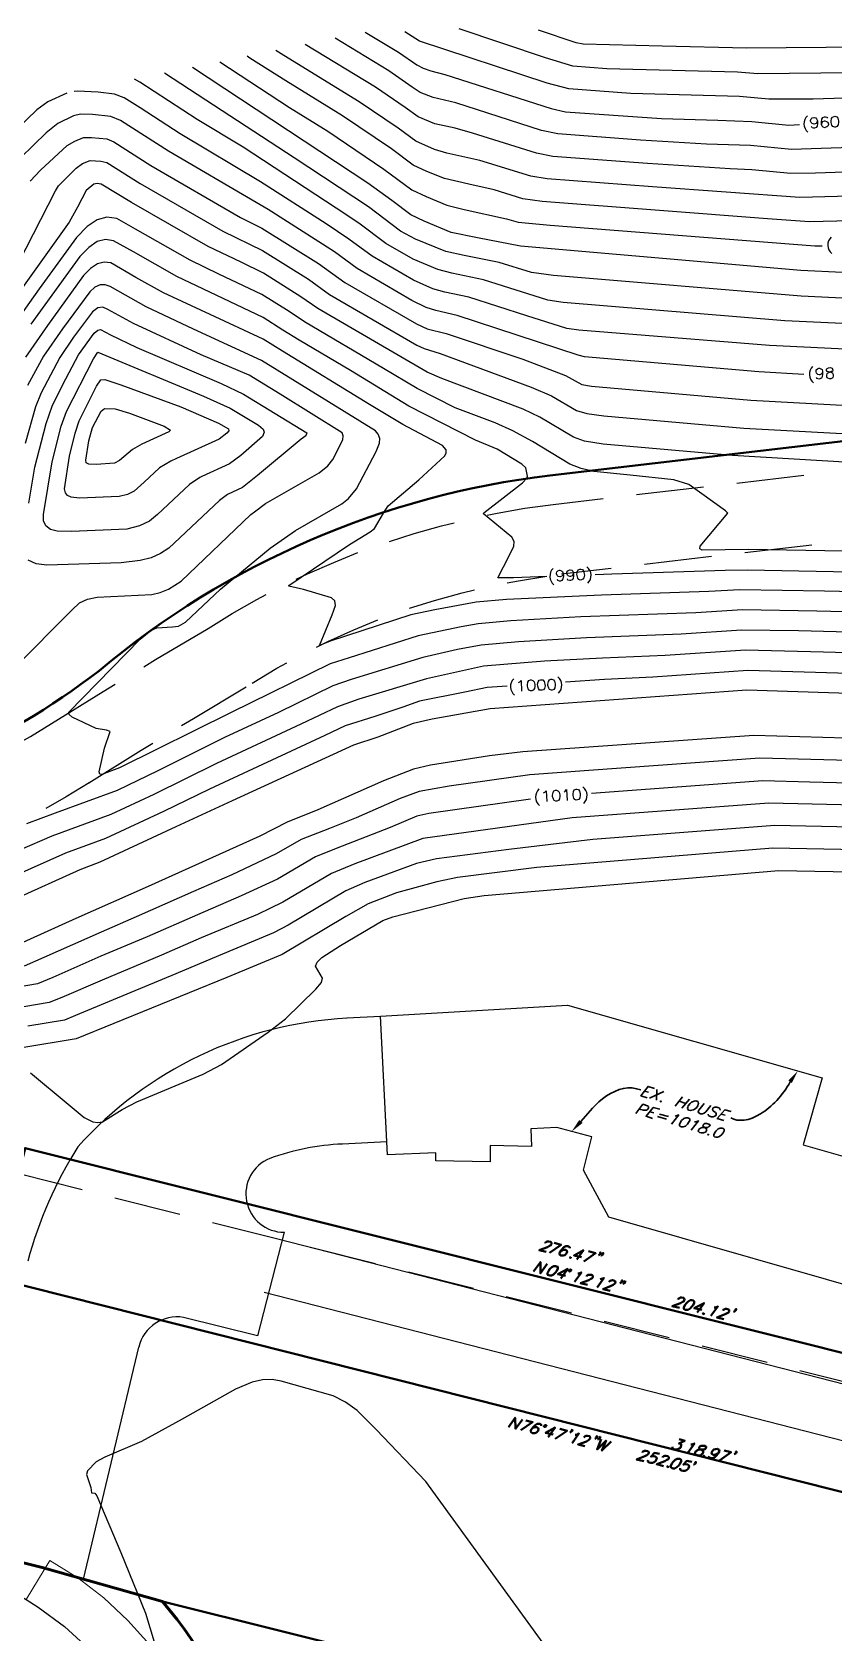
# Model space of a CAD drawing. Header units: feet. Extents: x 7 to 2308, y -319 to 1396.
# Drawn here: x 793.8 to 942.7, y -49.4 to 248.1 of the extents above; entities that cross this region are included whole.
import ezdxf

# ---------------------------------------------------------------- set-up
doc = ezdxf.new("R2010")
doc.units = ezdxf.units.FT
doc.header["$MEASUREMENT"] = 0
for name, color, linetype in [('PDF_ANNOT-BNDRY-T20', 7, 'Continuous'), ('PDF_ANNOT-CONST LDR', 7, 'Continuous'), ('PDF_ANNOT-DL-T20', 7, 'Continuous'), ('PDF_X1003BASE$1ELEV_ANNO_COV', 7, 'Continuous'), ('PDF_X1003BASE$ANNOT-BNDRY-T20', 7, 'Continuous'), ('PDF_X1003BASE$PA_PARCEL', 7, 'Continuous'), ('PDF_X1003BASE$PA_ROW', 7, 'Continuous'), ('PDF_X1003BASE$PR-SLOPE', 7, 'Continuous'), ('PDF_X1003BASE$TR_CURB', 7, 'Continuous'), ('PDF_X1003BASE$TR_SIDEWALK', 7, 'Continuous')]:
    doc.layers.add(name, color=color, linetype=linetype)
for name, color, linetype, true_color in [('PDF_X1003BASE$BL_BUILDING', 7, 'Continuous', 0x979797), ('PDF_X1003BASE$CR_CONT_DEF', 7, 'Continuous', 0x979797), ('PDF_X1003BASE$CR_NDX_DEF', 7, 'Continuous', 0x767676), ('PDF_X1003BASE$PR_BLDG_SETBACK', 7, 'Continuous', 0x767676)]:
    doc.layers.add(name, color=color, linetype=linetype, true_color=true_color)

msp = doc.modelspace()

# ---------------------------------------------------------------- hatches: boundary and pattern name
at = {"layer": 'PDF_ANNOT-CONST LDR', "transparency": 33554559}
for points in [[(935.99, 55.04), (934.23, 53.28), (934.87, 52.8)], [(893.98, 43.79), (896.01, 45.39), (895.37, 45.92)]]:
    msp.add_hatch(color=256, dxfattribs=at).paths.add_polyline_path(points)

# ---------------------------------------------------------------- linework, layer by layer
for points in [[(839.39, 23.85), (997.5, -16.75)], [(836.86, 13.96), (994.96, -26.64)]]:
    msp.add_lwpolyline(points)
at = {"layer": 'PDF_ANNOT-BNDRY-T20', "lineweight": 40}
for points in [[(889.03, 23.02), (889.08, 23.13), (889.29, 23.29), (889.45, 23.34), (889.72, 23.34), (890.09, 23.29), (890.2, 23.13), (890.2, 22.86), (890.09, 22.7), (889.88, 22.54), (889.51, 22.33), (887.96, 21.74), (889.24, 21.42)], [(899.85, 21.1), (899.74, 20.94), (899.53, 20.78), (899.37, 20.73)], [(892.81, 16.97), (891.43, 17.29), (893.24, 18.25), (891.96, 16.5)], [(895.1, 17.4), (895.32, 17.4), (895.8, 17.61), (894.52, 15.86)], [(896.7, 16.87), (896.76, 16.97), (896.97, 17.13), (897.13, 17.19), (897.4, 17.19), (897.72, 17.13), (897.88, 16.97), (897.88, 16.71), (897.77, 16.55), (897.56, 16.39), (897.18, 16.18), (895.64, 15.59), (896.92, 15.27)], [(916.08, -14.37), (916.35, -14.37), (916.77, -14.16), (915.55, -15.92)], [(907.1, -15.86), (907.15, -15.76), (907.37, -15.6), (907.53, -15.54), (907.79, -15.54), (908.17, -15.6), (908.27, -15.76), (908.33, -15.86), (908.27, -16.02), (908.17, -16.18), (907.95, -16.34), (907.58, -16.56), (906.03, -17.14), (907.37, -17.46)], [(908.17, -17.3), (908.11, -17.46), (908.17, -17.57), (908.38, -17.73), (908.65, -17.78), (908.97, -17.78), (909.29, -17.68), (909.55, -17.46), (909.66, -17.25), (909.76, -16.98), (909.71, -16.77), (909.5, -16.61), (909.23, -16.56), (908.86, -16.56), (908.7, -16.66), (909.34, -15.92), (910.3, -16.13)], [(910.83, -16.77), (910.88, -16.66), (911.1, -16.56), (911.26, -16.5), (911.47, -16.45), (911.84, -16.56), (911.95, -16.66), (912, -16.77), (912, -16.98), (911.84, -17.14), (911.63, -17.25), (911.26, -17.46), (909.76, -18.05), (911.04, -18.42)], [(917.06, -17.74), (916.95, -17.9), (916.74, -18.06), (916.58, -18.11)]]:
    msp.add_lwpolyline(points, dxfattribs=at)
for points in [[(899.69, 21.05), (899.69, 21.16), (899.85, 21.21), (899.85, 21.1)], [(891, 18.79), (891.16, 18.73), (891.43, 18.63), (891.43, 18.31), (891.21, 17.88), (891, 17.61), (890.63, 17.24), (890.25, 17.03), (889.93, 17.03), (889.72, 17.08), (889.51, 17.19), (889.51, 17.51), (889.72, 17.93), (889.88, 18.2), (890.31, 18.57), (890.68, 18.79)], [(893.82, 20.46), (893.82, 20.36), (893.72, 20.3), (893.66, 20.41)], [(918.37, -14.59), (918.74, -14.64), (918.96, -14.8), (918.9, -15.01), (918.8, -15.17), (918.58, -15.33), (917.57, -15.33), (917.04, -15.6), (916.88, -15.86), (916.83, -16.08), (916.88, -16.18), (917.09, -16.29), (917.47, -16.4), (917.79, -16.4), (917.95, -16.34), (918.16, -16.18), (918.37, -15.92), (918.37, -15.76), (918.32, -15.54), (918.11, -15.38), (917.79, -15.23), (917.68, -15.07), (917.68, -14.91), (917.79, -14.75), (918, -14.59)], [(916.95, -17.79), (916.9, -17.68), (917.06, -17.63), (917.06, -17.74)], [(911.9, -18.42), (911.95, -18.53), (911.79, -18.58), (911.74, -18.48)]]:
    msp.add_lwpolyline(points, close=True, dxfattribs=at)
at = {"layer": 'PDF_ANNOT-CONST LDR', "lineweight": 30}
msp.add_lwpolyline([(895.69, 45.66), (897.82, 48.11), (899.05, 49.33), (899.69, 49.87), (900.44, 50.4), (901.18, 50.88), (901.98, 51.25), (902.78, 51.57), (903.58, 51.79), (904.43, 51.89), (905.23, 51.89), (906.03, 51.73), (906.83, 51.52)], dxfattribs=at)
at = {"layer": 'PDF_ANNOT-CONST LDR', "lineweight": 30, "extrusion": (0, 0, -1)}
msp.add_ellipse((929.02, 54.47), major_axis=(5.7, 7.99), ratio=0.557135, start_param=1.362802, end_param=3.098364, dxfattribs=at)
at = {"layer": 'PDF_ANNOT-DL-T20', "lineweight": 30}
for points in [[(908.01, 50.08), (906.83, 50.45), (908.17, 52.16), (909.34, 51.79)], [(908.27, 51.09), (907.53, 51.31)], [(908.43, 49.97), (911.1, 51.25)], [(909.71, 49.6), (909.82, 51.63)], [(905.87, 47.15), (907.21, 48.85), (908.06, 48.59), (908.27, 48.43), (908.27, 48.32), (908.22, 48.16), (908.06, 47.89), (907.85, 47.79), (907.69, 47.73), (907.31, 47.73), (906.51, 47.95)], [(908.97, 46.24), (907.79, 46.62), (909.13, 48.27), (910.35, 47.95)], [(913.18, 48.53), (914.56, 50.24)], [(915.2, 49.01), (913.92, 49.44)], [(914.46, 48.16), (915.84, 49.81)], [(919.84, 48.64), (918.88, 47.42), (918.61, 47.2), (918.29, 47.1), (917.92, 47.1), (917.76, 47.15), (917.55, 47.31), (917.49, 47.52), (917.6, 47.79), (918.56, 49.01)], [(919.31, 46.99), (919.36, 46.78), (919.57, 46.62), (919.95, 46.51), (920.27, 46.51), (920.59, 46.62), (920.8, 46.83), (920.8, 47.15), (920.69, 47.31), (920.27, 47.63), (920.16, 47.73), (920.11, 47.84), (920.16, 48.05), (920.27, 48.21), (920.59, 48.32), (920.91, 48.32), (921.28, 48.21), (921.49, 48.05), (921.55, 47.79)], [(922.24, 45.82), (921.01, 46.19), (922.4, 47.84), (923.57, 47.52)], [(909.23, 47.26), (908.49, 47.47)], [(911.58, 46.08), (909.92, 46.56)], [(911.95, 46.56), (910.3, 47.04)], [(913.18, 46.67), (913.39, 46.72), (913.87, 46.88), (912.54, 45.18)], [(916.8, 45.6), (917.07, 45.6), (917.55, 45.76), (916.16, 44.06)], [(922.45, 46.83), (921.76, 47.04)]]:
    msp.add_lwpolyline(points, dxfattribs=at)
for points in [[(910.56, 49.49), (910.62, 49.39), (910.46, 49.33), (910.46, 49.44)], [(917.02, 49.49), (917.39, 49.39), (917.49, 49.23), (917.55, 49.01), (917.49, 48.85), (917.39, 48.59), (917.07, 48.16), (916.8, 47.95), (916.59, 47.84), (916.27, 47.73), (916, 47.68), (915.68, 47.79), (915.52, 47.95), (915.47, 48.16), (915.52, 48.32), (915.63, 48.59), (915.95, 49.01), (916.22, 49.23), (916.43, 49.33), (916.75, 49.44)], [(915.52, 46.35), (915.68, 46.3), (915.9, 46.14), (915.9, 45.87), (915.68, 45.44), (915.47, 45.18), (915.1, 44.8), (914.67, 44.64), (914.35, 44.64), (914.19, 44.7), (913.98, 44.86), (913.98, 45.12), (914.19, 45.55), (914.4, 45.82), (914.83, 46.19), (915.2, 46.35)], [(919.09, 45.28), (919.47, 45.18), (919.68, 45.02), (919.63, 44.86), (919.47, 44.7), (919.25, 44.54), (918.24, 44.54), (917.92, 44.43), (917.71, 44.32), (917.55, 44.06), (917.49, 43.9), (917.55, 43.79), (917.71, 43.63), (918.08, 43.52), (918.45, 43.52), (918.61, 43.58), (918.83, 43.68), (918.99, 43.95), (919.04, 44.11), (918.99, 44.32), (918.77, 44.48), (918.45, 44.7), (918.35, 44.8), (918.4, 45.02), (918.51, 45.18), (918.72, 45.28)], [(919.41, 43.31), (919.41, 43.2), (919.31, 43.15), (919.25, 43.26)], [(921.92, 44.43), (922.08, 44.38), (922.29, 44.22), (922.29, 43.95), (922.08, 43.52), (921.87, 43.26), (921.44, 42.88), (921.07, 42.72), (920.75, 42.72), (920.53, 42.78), (920.37, 42.94), (920.37, 43.2), (920.59, 43.63), (920.8, 43.9), (921.17, 44.27), (921.55, 44.43)]]:
    msp.add_lwpolyline(points, close=True, dxfattribs=at)
at = {"layer": 'PDF_X1003BASE$1ELEV_ANNO_COV', "lineweight": 25}
for points in [[(939.51, 231.34), (939.35, 231.12), (939.03, 231.02), (938.98, 231.02), (938.66, 231.12), (938.45, 231.28), (938.34, 231.55), (938.34, 231.66), (938.45, 231.98), (938.61, 232.14), (938.93, 232.24), (938.98, 232.24), (939.3, 232.19), (939.46, 231.98), (939.62, 231.6)], [(942.71, 232.4), (942.87, 232.46), (943.19, 232.35), (943.4, 232.08), (943.51, 231.6), (943.51, 231.34), (943.46, 230.86), (943.24, 230.54), (942.98, 230.43), (942.82, 230.43), (942.5, 230.54), (942.28, 230.8), (942.18, 231.28), (942.18, 231.55), (942.23, 232.03), (942.44, 232.3)], [(940.47, 231.28), (940.63, 231.5), (940.95, 231.6), (941, 231.6), (941.32, 231.5), (941.54, 231.34), (941.64, 231.02), (941.64, 230.96), (941.54, 230.64), (941.38, 230.48), (941.06, 230.38), (941, 230.32), (940.68, 230.43), (940.47, 230.59), (940.37, 230.96)], [(940.47, 184.74), (940.31, 184.53), (940.05, 184.42), (939.94, 184.42), (939.67, 184.48), (939.46, 184.69), (939.35, 184.96), (939.35, 185.06), (939.41, 185.33), (939.62, 185.54), (939.89, 185.65), (939.99, 185.65), (940.26, 185.54), (940.47, 185.38), (940.58, 185.01)], [(941.7, 185.7), (942.07, 185.76), (942.34, 185.65), (942.44, 185.49), (942.5, 185.28), (942.39, 185.06), (942.18, 185.01), (941.8, 184.85), (941.54, 184.74), (941.38, 184.58), (941.27, 184.37), (941.27, 184.1), (941.38, 183.89), (941.48, 183.84), (941.8, 183.73), (942.18, 183.73), (942.44, 183.84), (942.55, 183.94), (942.6, 184.16), (942.6, 184.42), (942.5, 184.64), (942.28, 184.8), (942.02, 184.9), (941.64, 184.96), (941.43, 185.06), (941.32, 185.22), (941.32, 185.44), (941.43, 185.6)], [(892.33, 147.16), (892.12, 147), (891.85, 146.89), (891.75, 146.89), (891.48, 146.95), (891.27, 147.11), (891.16, 147.43), (891.16, 147.53), (891.21, 147.8), (891.43, 148.01), (891.69, 148.12), (891.8, 148.12), (892.07, 148.01), (892.28, 147.85), (892.39, 147.48)], [(894.2, 147.27), (894.04, 147.05), (893.77, 146.95), (893.66, 146.95), (893.35, 147.05), (893.19, 147.21), (893.08, 147.48), (893.08, 147.59), (893.13, 147.91), (893.35, 148.07), (893.61, 148.17), (893.72, 148.17), (893.98, 148.12), (894.2, 147.91), (894.3, 147.53)], [(895.48, 148.28), (895.69, 148.28), (895.96, 148.23), (896.17, 147.91), (896.28, 147.43), (896.33, 147.16), (896.22, 146.68), (896.06, 146.41), (895.8, 146.31), (895.58, 146.25), (895.32, 146.36), (895.1, 146.63), (895, 147.11), (894.94, 147.37), (895.05, 147.85), (895.21, 148.17)], [(886.31, 127.7), (886.47, 127.7), (886.79, 127.59), (887, 127.33), (887.11, 126.85), (887.11, 126.58), (887.05, 126.1), (886.84, 125.78), (886.57, 125.67), (886.36, 125.67), (886.09, 125.78), (885.88, 126.05), (885.78, 126.53), (885.78, 126.79), (885.83, 127.27), (885.99, 127.59)], [(888.17, 127.75), (888.39, 127.75), (888.65, 127.7), (888.87, 127.43), (888.97, 126.95), (889.03, 126.63), (888.92, 126.15), (888.76, 125.89), (888.49, 125.78), (888.28, 125.78), (888.01, 125.83), (887.8, 126.1), (887.69, 126.58), (887.64, 126.9), (887.75, 127.38), (887.91, 127.65)], [(890.09, 127.86), (890.31, 127.86), (890.57, 127.75), (890.79, 127.49), (890.89, 127.01), (890.89, 126.74), (890.84, 126.26), (890.68, 125.94), (890.36, 125.83), (890.2, 125.83), (889.88, 125.94), (889.72, 126.21), (889.56, 126.69), (889.56, 126.95), (889.67, 127.43), (889.83, 127.75)], [(890.95, 107.23), (891.16, 107.23), (891.43, 107.12), (891.64, 106.86), (891.75, 106.38), (891.75, 106.11), (891.69, 105.63), (891.53, 105.31), (891.21, 105.2), (891.05, 105.2), (890.73, 105.31), (890.57, 105.58), (890.41, 106.06), (890.41, 106.32), (890.52, 106.8), (890.68, 107.12)], [(894.78, 107.39), (894.94, 107.39), (895.26, 107.34), (895.42, 107.02), (895.58, 106.59), (895.58, 106.27), (895.48, 105.79), (895.32, 105.52), (895.05, 105.42), (894.84, 105.36), (894.57, 105.47), (894.36, 105.74), (894.25, 106.22), (894.25, 106.48), (894.3, 106.96), (894.46, 107.28)]]:
    msp.add_lwpolyline(points, close=True, dxfattribs=at)
for points in [[(940.37, 230.96), (940.37, 231.44), (940.42, 231.92), (940.63, 232.24), (940.9, 232.35), (941.11, 232.35), (941.38, 232.3), (941.48, 232.08)], [(939.62, 231.6), (939.62, 231.12), (939.57, 230.64), (939.35, 230.38), (939.09, 230.27), (938.87, 230.27), (938.61, 230.32), (938.5, 230.54)], [(940.58, 185.01), (940.58, 184.53), (940.52, 184.05), (940.37, 183.78), (939.89, 183.62), (939.57, 183.73), (939.46, 183.89)], [(892.39, 147.48), (892.44, 147), (892.33, 146.52), (892.17, 146.2), (891.91, 146.09), (891.69, 146.09), (891.43, 146.2), (891.32, 146.36)], [(894.3, 147.53), (894.3, 147.05), (894.25, 146.57), (894.09, 146.31), (893.77, 146.2), (893.61, 146.2), (893.29, 146.25), (893.19, 146.47)], [(884.12, 127.22), (884.34, 127.33), (884.6, 127.59), (884.66, 125.62)], [(888.76, 106.75), (888.97, 106.86), (889.24, 107.12), (889.35, 105.15)], [(892.6, 106.91), (892.76, 107.02), (893.03, 107.34), (893.13, 105.31)]]:
    msp.add_lwpolyline(points, dxfattribs=at)
for centre, radius, start, end in [((939.11, 231.09), 2.01, 132.7392, 231.2799), ((943.54, 208.54), 2.01, 132.7392, 231.2799), ((940.19, 184.52), 2.07, 135.6339, 230.3917), ((892, 146.99), 2.07, 135.7761, 230.2494), ((895.56, 147.12), 2.03, 314.3214, 51.7042), ((890.06, 126.72), 2.08, 315.1317, 48.8874), ((884.69, 126.47), 2.07, 135.6339, 230.3917), ((889.27, 105.97), 2.01, 132.7392, 231.2799), ((894.81, 106.23), 2.03, 314.3214, 51.7042)]:
    msp.add_arc(centre, radius, start, end, dxfattribs=at)
at = {"layer": 'PDF_X1003BASE$ANNOT-BNDRY-T20', "lineweight": 40}
for points in [[(890.73, 23.13), (892.01, 22.76), (889.83, 21.26)], [(891.85, 21.48), (892.12, 21.85), (892.55, 22.28), (892.92, 22.49), (893.24, 22.49), (893.4, 22.44), (893.61, 22.28), (893.61, 22.12)], [(895.8, 20.46), (894.41, 20.78), (896.17, 21.74), (894.94, 19.98)], [(897.13, 21.53), (898.41, 21.16), (896.22, 19.66)], [(899.42, 21.21), (899.32, 21.05), (899.1, 20.89), (898.94, 20.84)], [(886.89, 17.77), (888.17, 19.53), (888.17, 17.45), (889.45, 19.21)], [(899.26, 16.34), (899.53, 16.39), (899.96, 16.55), (898.73, 14.79)], [(900.86, 15.86), (900.92, 15.91), (901.13, 16.07), (901.29, 16.12), (901.55, 16.18), (901.93, 16.07), (902.03, 15.96), (902.09, 15.86), (902.03, 15.64), (901.93, 15.48), (901.71, 15.32), (901.34, 15.11), (899.8, 14.52), (901.13, 14.2)], [(903.42, 16.02), (903.26, 15.8), (903.05, 15.7), (902.89, 15.64)], [(903.95, 15.86), (903.85, 15.7), (903.63, 15.54), (903.47, 15.48)], [(913.71, 12.6), (913.76, 12.71), (913.98, 12.82), (914.14, 12.92), (914.4, 12.92), (914.78, 12.87), (914.88, 12.71), (914.94, 12.6), (914.88, 12.44), (914.78, 12.23), (914.56, 12.12), (914.19, 11.91), (912.64, 11.32), (913.98, 11)], [(918.13, 10.63), (916.75, 10.95), (918.56, 11.91), (917.28, 10.15)], [(920.43, 11.06), (920.69, 11.06), (921.12, 11.27), (919.84, 9.51)], [(922.03, 10.52), (922.08, 10.63), (922.29, 10.74), (922.45, 10.84), (922.72, 10.84), (923.09, 10.74), (923.2, 10.63), (923.25, 10.52), (923.2, 10.36), (923.09, 10.15), (922.88, 10.04), (922.51, 9.83), (920.96, 9.24), (922.24, 8.92)], [(924.53, 10.68), (924.43, 10.52), (924.21, 10.36), (924.05, 10.31)], [(882.26, -11.12), (883.48, -9.41), (883.54, -11.44), (884.82, -9.73)], [(885.46, -9.89), (886.73, -10.21), (884.55, -11.71)], [(886.52, -11.55), (886.84, -11.12), (887.21, -10.75), (887.59, -10.53), (888.12, -10.53), (888.33, -10.69), (888.33, -10.91)], [(890.52, -12.51), (889.13, -12.19), (890.89, -11.23), (889.61, -12.99)], [(891.8, -11.49), (893.13, -11.81), (890.89, -13.31)], [(894.14, -11.76), (893.98, -11.92), (893.77, -12.08), (893.61, -12.13)], [(894.62, -12.56), (894.89, -12.56), (895.32, -12.35), (894.04, -14.11)], [(896.22, -13.09), (896.28, -12.99), (896.49, -12.83), (896.65, -12.77), (896.92, -12.77), (897.29, -12.83), (897.4, -12.99), (897.4, -13.25), (897.29, -13.41), (897.08, -13.57), (896.7, -13.79), (895.16, -14.37), (896.44, -14.69)], [(898.73, -12.93), (898.62, -13.09), (898.41, -13.25), (898.25, -13.31)], [(901.34, -13.84), (899.58, -15.49), (900.38, -13.63), (898.68, -15.28), (899.48, -13.41)], [(899.32, -13.04), (899.16, -13.25), (898.94, -13.36), (898.78, -13.41)], [(913.95, -13.41), (914.96, -13.68), (913.89, -14.21), (914.21, -14.27), (914.32, -14.37), (914.32, -14.48), (914.27, -14.8), (914.16, -14.96), (913.84, -15.17), (913.57, -15.28), (913.2, -15.28), (912.93, -15.23), (912.72, -15.07), (912.67, -14.96), (912.72, -14.8)], [(914.14, -18.74), (914.14, -19.06), (914.35, -19.22), (914.67, -19.28), (914.99, -19.28), (915.31, -19.12), (915.58, -18.9), (915.68, -18.74), (915.79, -18.48), (915.74, -18.26), (915.52, -18.1), (915.2, -18.05), (914.88, -18.05), (914.72, -18.1), (915.36, -17.41), (916.27, -17.62)], [(921.25, -15.92), (920.93, -16.34), (920.55, -16.72), (920.18, -16.93), (919.65, -16.93), (919.43, -16.77), (919.49, -16.56)], [(922.31, -15.49), (923.59, -15.81), (921.41, -17.36)], [(924.61, -15.81), (924.5, -15.97), (924.29, -16.08), (924.13, -16.18)]]:
    msp.add_lwpolyline(points, dxfattribs=at)
for points in [[(892.12, 21.69), (892.39, 21.8), (892.87, 21.8), (893.08, 21.64), (893.13, 21.42), (893.03, 21.16), (892.97, 21.05), (892.71, 20.84), (892.39, 20.73), (891.96, 20.73), (891.75, 20.89), (891.69, 21.1), (891.85, 21.48)], [(899.26, 21.16), (899.21, 21.26), (899.37, 21.32), (899.42, 21.21)], [(903.26, 15.91), (903.21, 16.02), (903.37, 16.12), (903.42, 16.02)], [(903.79, 15.8), (903.74, 15.91), (903.9, 15.96), (903.95, 15.86)], [(916.32, 12.44), (916.54, 12.39), (916.75, 12.23), (916.75, 11.96), (916.54, 11.54), (916.32, 11.27), (915.95, 10.9), (915.58, 10.68), (915.04, 10.68), (914.83, 10.84), (914.83, 11.16), (915.04, 11.59), (915.26, 11.86), (915.63, 12.23), (916, 12.44)], [(918.51, 10.04), (918.56, 9.94), (918.4, 9.88), (918.35, 9.99)], [(924.37, 10.63), (924.37, 10.74), (924.53, 10.79), (924.53, 10.68)], [(886.79, -11.28), (887.11, -11.17), (887.53, -11.17), (887.75, -11.33), (887.8, -11.55), (887.75, -11.81), (887.69, -11.92), (887.43, -12.13), (887.11, -12.24), (886.73, -12.29), (886.68, -12.24), (886.47, -12.08), (886.36, -11.87), (886.52, -11.55)], [(893.98, -11.81), (893.93, -11.71), (894.09, -11.65), (894.14, -11.76)], [(898.57, -12.99), (898.57, -12.88), (898.73, -12.83), (898.73, -12.93)], [(899.16, -13.15), (899.1, -13.04), (899.26, -12.93), (899.32, -13.04)], [(913.55, -17.04), (914.08, -17.04), (914.3, -17.2), (914.3, -17.52), (914.08, -17.94), (913.92, -18.21), (913.5, -18.58), (913.12, -18.8), (912.8, -18.8), (912.64, -18.74), (912.38, -18.58), (912.38, -18.32), (912.59, -17.89), (912.8, -17.62), (913.18, -17.25)], [(918.58, -16.45), (918.64, -16.56), (918.48, -16.61), (918.42, -16.5)], [(920.98, -16.13), (920.66, -16.29), (920.23, -16.29), (920.02, -16.13), (919.97, -15.92), (920.07, -15.65), (920.13, -15.54), (920.39, -15.33), (920.71, -15.22), (921.03, -15.17), (921.14, -15.22), (921.35, -15.38), (921.41, -15.6), (921.25, -15.92)], [(924.5, -15.86), (924.45, -15.76), (924.61, -15.7), (924.61, -15.81)]]:
    msp.add_lwpolyline(points, close=True, dxfattribs=at)
for points, knots in [([(893.56, 17.81), (893.54, 17.81), (893.52, 17.81), (893.5, 17.83), (893.49, 17.84), (893.48, 17.85), (893.47, 17.86), (893.47, 17.88), (893.47, 17.89), (893.47, 17.92), (893.47, 17.93), (893.49, 17.96), (893.5, 17.98), (893.51, 17.99)], [0, 0, 0, 0, 0.001927064, 0.001927064, 0.0033382, 0.0033382, 0.00454993, 0.00454993, 0.00582351, 0.00582351, 0.007562513, 0.007562513, 0.009715713, 0.009715713, 0.009715713, 0.009715713]), ([(893.51, 17.99), (893.53, 18.02), (893.56, 18.04), (893.63, 18.08), (893.67, 18.1), (893.73, 18.11), (893.75, 18.12), (893.79, 18.12), (893.81, 18.12), (893.82, 18.12)], [0, 0, 0, 0, 0.00342883, 0.00342883, 0.00730024, 0.00730024, 0.00914534, 0.00914534, 0.01085068, 0.01085068, 0.01085068, 0.01085068]), ([(893.87, 17.93), (893.85, 17.9), (893.82, 17.88), (893.75, 17.84), (893.71, 17.82), (893.65, 17.81), (893.63, 17.81), (893.6, 17.8), (893.58, 17.8), (893.56, 17.81)], [0, 0, 0, 0, 0.00342883, 0.00342883, 0.00730024, 0.00730024, 0.00914534, 0.00914534, 0.01085068, 0.01085068, 0.01085068, 0.01085068]), ([(893.82, 18.12), (893.84, 18.11), (893.86, 18.11), (893.88, 18.09), (893.89, 18.09), (893.91, 18.07), (893.91, 18.06), (893.92, 18.04), (893.92, 18.03), (893.91, 18), (893.91, 17.99), (893.9, 17.96), (893.88, 17.95), (893.87, 17.93)], [0, 0, 0, 0, 0.001927458, 0.001927458, 0.003338474, 0.003338474, 0.004549934, 0.004549934, 0.005822868, 0.005822868, 0.007560808, 0.007560808, 0.009714621, 0.009714621, 0.009714621, 0.009714621]), ([(888.92, -11.09), (888.9, -11.09), (888.88, -11.08), (888.86, -11.07), (888.85, -11.06), (888.84, -11.04), (888.83, -11.03), (888.83, -11.01), (888.83, -11), (888.83, -10.98), (888.84, -10.96), (888.85, -10.93), (888.86, -10.92), (888.87, -10.9)], [0, 0, 0, 0, 0.001927064, 0.001927064, 0.0033382, 0.0033382, 0.00454993, 0.00454993, 0.00582351, 0.00582351, 0.007562513, 0.007562513, 0.009715713, 0.009715713, 0.009715713, 0.009715713]), ([(888.87, -10.9), (888.9, -10.88), (888.93, -10.85), (888.99, -10.81), (889.03, -10.8), (889.09, -10.78), (889.11, -10.78), (889.15, -10.77), (889.17, -10.77), (889.19, -10.78)], [0, 0, 0, 0, 0.00342883, 0.00342883, 0.00730024, 0.00730024, 0.00914534, 0.00914534, 0.01085068, 0.01085068, 0.01085068, 0.01085068]), ([(889.24, -10.96), (889.21, -10.99), (889.18, -11.01), (889.11, -11.05), (889.07, -11.07), (889.02, -11.09), (889, -11.09), (888.96, -11.09), (888.94, -11.09), (888.92, -11.09)], [0, 0, 0, 0, 0.00342883, 0.00342883, 0.00730024, 0.00730024, 0.00914534, 0.00914534, 0.01085068, 0.01085068, 0.01085068, 0.01085068]), ([(889.19, -10.78), (889.21, -10.78), (889.22, -10.79), (889.25, -10.8), (889.26, -10.81), (889.27, -10.83), (889.27, -10.83), (889.28, -10.85), (889.28, -10.87), (889.28, -10.89), (889.27, -10.9), (889.26, -10.93), (889.25, -10.95), (889.24, -10.96)], [0, 0, 0, 0, 0.001927458, 0.001927458, 0.003338474, 0.003338474, 0.004549934, 0.004549934, 0.005822868, 0.005822868, 0.007560808, 0.007560808, 0.009714621, 0.009714621, 0.009714621, 0.009714621])]:
    msp.add_open_spline(points, degree=3, knots=knots, dxfattribs=at)
at = {"layer": 'PDF_X1003BASE$BL_BUILDING', "lineweight": 25}
msp.add_lwpolyline([(940.52, 53.76), (936.95, 41.34), (961.26, 34.41), (954.92, 12.39), (900.86, 27.85), (896.17, 36.59), (897.72, 42.83), (891.21, 44.54), (886.41, 44.27), (886.52, 41.02), (878.84, 41.18), (878.84, 38.14), (868.72, 38.35), (868.77, 39.85), (859.76, 39.47), (858.48, 65.22), (893.19, 67.3)], close=True, dxfattribs=at)
for points in [[(858.48, 65.17), (852.24, 64.85)], [(859.65, 41.87), (851.44, 41.44)], [(840.57, 25.08), (835.66, 5.83), (821.86, 9.24)], [(813.54, 3.7), (803.25, -39.37)]]:
    msp.add_lwpolyline(points, dxfattribs=at)
for centre, radius, start, end in [((856.16, -7.57), 72.53, 93.0762, 138.0212), ((866.45, 0.26), 75.99, 147.6289, 165.1739), ((840.59, 32.19), 7.12, 111.7694, 270.2797), ((853.28, -3.52), 45.02, 92.3618, 109.9514), ((820.71, 2.02), 7.33, 80.7712, 166.5693)]:
    msp.add_arc(centre, radius, start, end, dxfattribs=at)
at = {"layer": 'PDF_X1003BASE$CR_CONT_DEF', "lineweight": 25}
for points in [[(976.83, 258.68), (972.08, 247.44), (971.13, 246.26), (970.01, 245.68), (968.67, 245.57), (959.77, 245.46), (948.63, 245.3), (926.45, 245.09), (910.78, 245.46), (896.12, 245.84), (894.78, 246.1), (887.8, 248.45)], [(986.75, 250.21), (985.15, 247.76), (980.99, 240.99), (977.84, 240.88), (959.08, 240.88), (946.07, 240.51), (928.53, 240.35), (924.75, 240.67), (900.49, 241.25), (894.2, 241.79), (889.13, 243.33), (873.09, 248.72)], [(960.57, 227.18), (934.82, 226.27), (927.2, 227.02), (918.99, 227.28), (906.78, 228.03), (891.43, 229.2), (888.39, 229.84), (872.45, 234.96), (868.24, 235.97), (865.84, 236.88), (864.34, 237.89), (860.03, 240.88), (850.04, 246.95)], [(960.14, 236.35), (938.82, 235.65), (930.56, 235.65), (925.17, 236.13), (904.97, 236.72), (893.45, 237.57), (889.45, 238.64), (865.73, 246.42), (863.01, 248.13)], [(1230.91, 230.38), (1203.19, 224.99), (1195.46, 223.55), (1166.93, 219.61), (1123.22, 219.77), (1046.45, 218.22), (1015.96, 216.25), (988.5, 217.42), (957.85, 217.96), (943.35, 217.53), (936.37, 217.37), (908.97, 219.34), (889.45, 220.83), (886.41, 221.31), (876.93, 224.25), (870.79, 225.63), (868.5, 226.27), (865.04, 227.82), (861.73, 230.27), (854.54, 235.17), (840.51, 243.76), (839.02, 244.7)], [(959.5, 222.59), (939.25, 221.9), (934.66, 221.85), (927.41, 222.49), (923.41, 222.7), (908.06, 223.66), (890.47, 224.99), (887.43, 225.58), (875.54, 229.31), (872.34, 230.22), (868.56, 231.07), (865.46, 232.35), (863.06, 234.11), (857.52, 237.89), (844.5, 245.81)], [(944.26, 203.4), (936.53, 203.77), (884.5, 208.31), (876.5, 209.85), (871.59, 210.87), (866.58, 212.94), (864.13, 214.12), (860.56, 216.78), (856.13, 220.03), (823.54, 241.54)], [(950.87, 213.16), (938.13, 212.84), (930.34, 213.37), (910.3, 214.97), (888.49, 216.62), (884.92, 217.1), (879.59, 218.76), (874.85, 219.87), (870.37, 220.89), (867.06, 222.17), (864.56, 223.39), (860.51, 226.43), (851.44, 232.56), (840.89, 239.07), (834.22, 243.28), (833.7, 243.61)], [(953.53, 193.49), (933.54, 194.45), (892.39, 197.86), (889.56, 198.28), (877.62, 202.07), (871.75, 203.3), (869.14, 203.99), (864.56, 205.91), (859.49, 208.84), (854.48, 212.62), (850.27, 215.4), (832.94, 226.7), (824.41, 231.87), (813.75, 238.8), (812.79, 239.34)], [(949.37, 198.44), (936.58, 199.03), (890.57, 202.87), (886.52, 203.4), (880.5, 205.27), (873.99, 206.6), (870.58, 207.35), (864.98, 209.64), (862.21, 211.13), (856.24, 215.61), (842.43, 224.73), (822.98, 237.41), (818.33, 240.48)], [(800.2, 236.77), (796.69, 235.12), (794.67, 233.63), (787.36, 226.65)], [(958.76, 188.47), (930.72, 189.86), (895.32, 192.69), (893.08, 193.01), (885.67, 195.35), (874.9, 198.82), (870.42, 199.78), (868.18, 200.42), (864.61, 202.02), (856.93, 206.44), (852.62, 209.64), (848.4, 212.46), (836.2, 220.25), (821.27, 229.2), (813.81, 234), (810.87, 235.87), (809.06, 236.56), (806.02, 236.93), (802.18, 237.15), (801.58, 237.06)], [(793.44, 220.41), (795.36, 222.43), (800.26, 227.02), (801.7, 227.82), (803.3, 228.51), (804.8, 228.51), (807.68, 228.24), (808.95, 227.71), (815.83, 223.34), (832.46, 213.64), (836.46, 211.66), (846.96, 205.11), (851.82, 201.59), (865.14, 193.91), (867.17, 192.95), (870.69, 192.1), (884.92, 187.3), (892.81, 184.26), (895.85, 182.61), (897.66, 182.29), (927.25, 179.73), (963.45, 177.71)], [(791.31, 205.27), (798.13, 218.6), (798.67, 219.55), (801.97, 222.81), (803.14, 223.71), (804.53, 224.25), (806.56, 224.14), (807.62, 223.87), (813.86, 219.98), (829.21, 211.08), (836.57, 207.51), (845.1, 202.18), (848.99, 199.35), (865.25, 189.91), (866.58, 189.33), (869.57, 188.37), (886.47, 182.13), (890.25, 180.53), (894.89, 177.76), (896.76, 177.23), (899.96, 176.8), (925.92, 174.51), (965.95, 172.32)], [(951.93, 167.74), (923.84, 169.39), (899.85, 171.52), (896.33, 172.11), (894.3, 172.8), (888.07, 176.53), (884.98, 178.03), (869.89, 183.73), (867.12, 184.9), (846.81, 196.74), (843.66, 198.92), (836.73, 203.3), (832.62, 205.32), (826.44, 208.25), (812.21, 216.46), (806.61, 219.82), (805.86, 219.98), (805.22, 219.87), (803.84, 218.65), (802.18, 215.56), (800.64, 212.78), (788.27, 195.41)], [(1012.23, 150.46), (926.77, 151.96), (918.24, 151.85), (917.76, 152.06), (917.81, 152.6), (922.99, 158.73), (922.56, 159.15), (915.74, 164.06), (912.96, 164.91), (904.81, 165.76), (898.09, 166.46), (895.74, 166.99), (893.66, 167.79), (886.73, 172), (883.06, 174.03), (879.75, 175.47), (872.34, 178.29), (865.3, 181.86), (859.01, 185.6), (844.35, 194.23), (841.53, 196.2), (836.41, 199.35), (828.47, 203.14), (823.14, 205.69), (812.95, 211.5), (809.49, 213.48), (807.68, 213.74), (805.86, 213.21), (804, 211.98), (802.02, 209.96), (795.09, 200.42), (786.35, 188.15)], [(1014.04, 142.57), (940.95, 144.23), (925.22, 144.44), (919.47, 144.12), (899.53, 143.48), (881.88, 142.68), (876.23, 142.15), (868.56, 140.71), (864.13, 139.8), (849.1, 134.9), (847.12, 134.1), (849.47, 139.8), (850.11, 141.56), (850, 142.41), (849.36, 143), (844.19, 144.49), (841.42, 145.13), (841.42, 145.29), (852.72, 152.86), (856.56, 155.21), (857.36, 155.85), (859.01, 158.73), (859.92, 160.06), (865.57, 164.91), (870.42, 169.34), (870.69, 169.92), (870.69, 170.46), (870, 171.26), (862.64, 175.15), (856.4, 178.88), (840.25, 188.79), (836.68, 191.03), (826.87, 195.62), (818.18, 199.67), (813.06, 202.5), (808.37, 205.21), (807.14, 205.37), (805.92, 205.05), (804.64, 204.2), (803.3, 202.87), (796.64, 193.59), (792.53, 187.68)], [(1014.68, 138.68), (939.51, 140.5), (925.7, 140.71), (917.02, 140.18), (895.69, 139.43), (882.68, 138.68), (876.61, 138.15), (873.46, 137.56), (865.46, 135.91), (852.67, 131.81), (849.15, 130.69), (830.71, 121.68), (810.02, 111.39), (806.72, 110.16), (806.34, 110.21), (806.24, 110.64), (807.2, 115.01), (808.26, 118.16), (807.57, 118.37), (805.7, 118.69), (801.22, 120.77), (800.64, 121.3), (800.58, 121.73), (813.81, 135.27), (815.83, 136.92), (816.95, 137.4), (819.83, 137.56), (820.95, 137.72), (822.23, 138.47), (828.73, 144.55), (837.96, 152.17), (842.7, 155.48), (851.28, 160.43), (852.56, 161.45), (854, 163.21), (857.68, 170.14), (858.27, 171.74), (858.32, 172.59), (858.05, 173.39), (857.52, 174.03), (836.36, 187.09), (823.72, 192.9), (814.93, 197.06), (808.26, 200.84), (807.36, 201.16), (806.4, 201.11), (805.44, 200.68), (804.48, 199.83), (799.41, 192.95), (795.89, 187.89), (792.91, 182.45)], [(790.46, 129.89), (801.22, 140.76), (802.56, 142.04), (804.05, 142.73), (805.86, 143.11), (815.99, 143.59), (817.54, 143.96), (819.08, 144.6), (821.43, 146.09), (834.38, 158.46), (835.08, 158.94), (837.1, 160.49), (847.07, 166.19), (848.67, 167.47), (849.63, 168.7), (851.5, 172.32), (851.55, 173.07), (851.34, 173.65), (839.87, 180.8), (834.06, 184.32), (825.16, 188.15), (812.58, 193.97), (807.84, 196.58), (806.93, 197), (805.97, 196.84), (804.96, 196.1), (801.49, 191.41), (798.93, 187.62), (795.47, 181.06), (794.4, 178.45), (792.48, 171.63)], [(793.17, 160.59), (794.29, 167.26), (796.37, 175.36), (797.49, 178.61), (799.47, 182.61), (802.4, 188.1), (805.28, 192.15), (805.97, 192.74), (806.5, 192.85), (808.31, 191.83), (813.22, 189.49), (828.89, 182.82), (833.05, 180.8), (844.78, 173.65), (844.62, 173.07), (843.77, 172.48), (835.66, 165.71), (832.84, 163.47), (830.07, 162.19), (828.57, 161.07), (819.14, 152.17), (817.64, 151.21), (815.88, 150.41), (813.86, 149.88), (810.34, 149.5), (796.48, 149.03), (794.51, 149.29), (793.07, 149.98)], [(1015.37, 134.74), (936.1, 136.82), (925.54, 136.98), (914.3, 136.23), (896.7, 135.54), (884.12, 134.79), (877.14, 134.2), (872.77, 133.35), (866.32, 131.91), (853.04, 127.81), (849.63, 126.63), (839.5, 121.68), (829.53, 116.99), (817.11, 110.85), (809.54, 107.18), (798.03, 102.96), (792.75, 100.99)], [(1015.96, 130.79), (940.74, 132.87), (926.24, 133.25), (911.31, 132.23), (899.69, 131.75), (888.92, 131.17), (877.57, 130.26), (867.01, 127.91), (854.48, 124.13), (850.48, 122.74), (843.66, 119.49), (828.04, 112.19), (816.36, 106.43), (808.37, 102.7), (797.44, 98.65), (791.42, 96.09)], [(1015.59, 122.9), (926.5, 125.78), (878.84, 122.37), (868.08, 120.4), (864.56, 119.6), (858, 117.09), (853.47, 115.6), (830.92, 105.26), (820.47, 100.41), (806.34, 93.85), (802.61, 92.41), (790.3, 86.86)], [(974.8, 116.03), (927.78, 117.41), (884.92, 114.32), (878.74, 113.63), (867.76, 111.87), (864.61, 111.12), (859.01, 108.99), (846.86, 103.6), (841.15, 101.31), (836.09, 98.65), (815.3, 89.32), (801.92, 83.35), (790.14, 78.02)], [(974, 111.97), (928.9, 113.2), (897.18, 110.91), (886.2, 110.06), (871.22, 107.98), (865.68, 106.96), (862.11, 105.68), (853.95, 102.11), (848.99, 100.09), (843.71, 98.06), (839.08, 95.39), (830.87, 91.5), (823.77, 88.41), (813.11, 83.67), (806.61, 80.84), (795.95, 76.15), (792.27, 74.55)], [(976.14, 103.76), (930.61, 104.83), (894.09, 102.06), (866.32, 98.22), (853.68, 93.53), (849.36, 91.72), (840.35, 86.44), (835.61, 84.15), (825.16, 79.77), (817.8, 76.58), (806.77, 71.94), (799.31, 68.69), (796.96, 67.78), (792.22, 66.98)], [(980.72, 99.61), (931.68, 100.67), (897.93, 98.06), (882.31, 96.19), (868.88, 94.44), (865.14, 93.58), (855.55, 90.06), (852.03, 88.52), (841.31, 82.12), (838.6, 80.73), (828.36, 76.47), (820.47, 73.11), (808.85, 68.26), (801.86, 65.33), (799.79, 64.47), (792.96, 63.35)], [(1010.1, 94.91), (931.36, 96.46), (887.53, 92.84), (872.77, 90.97), (868.93, 90.17), (861.47, 88.14), (856.19, 86.12), (852.03, 83.77), (840.19, 76.68), (829.91, 72.42), (801.97, 61.01), (791.84, 59.36)], [(793.49, 54.72), (800.48, 48.85), (803.46, 46.4), (805.06, 45.6), (805.97, 45.44), (806.82, 45.6), (810.5, 47.89), (813.22, 49.33), (825.53, 54.45), (828.95, 56.26), (837.64, 62.24), (840.83, 64.74), (846.49, 70.23), (847.5, 71.51), (847.71, 72.26), (846.43, 74.55), (846.7, 75.24), (847.6, 76.1), (851.07, 78.34), (858.91, 83.03), (860.77, 83.67), (873.99, 87.08), (877.73, 87.66), (932.42, 92.3), (1009.67, 90.86)]]:
    msp.add_lwpolyline(points, dxfattribs=at)
for points in [[(820.58, 168.86), (819.56, 168.38), (817.43, 167.1), (814.61, 164.49), (812.74, 162.78), (811.46, 162.19), (809.97, 161.82), (802.56, 161.5), (801.01, 161.66), (800.32, 161.98), (799.95, 162.46), (799.79, 163.21), (800.74, 169.28), (801.76, 173.55), (802.5, 175.89), (805.76, 182.29), (806.56, 183.46), (807.25, 183.52), (810.23, 182.56), (821.38, 178.45), (828.36, 175.41), (830.23, 174.35), (830.28, 174.03), (829.96, 173.6), (828.52, 172.43)], [(814.18, 171.52), (812.42, 170.56), (810.02, 168.48), (809.06, 168), (805.65, 167.74), (804.32, 167.79), (803.84, 168.06), (803.73, 168.54), (804.32, 172.16), (805.01, 174.61), (806.61, 177.65), (807.2, 178.13), (809.17, 178.08), (811.89, 177.28), (818.28, 174.88), (819.46, 174.13), (819.19, 173.81)]]:
    msp.add_lwpolyline(points, close=True, dxfattribs=at)
at = {"layer": 'PDF_X1003BASE$CR_NDX_DEF', "lineweight": 25}
for points in [[(855.63, 248.09), (861.79, 244.4), (865.25, 242), (866.37, 241.41), (867.81, 240.93), (870.42, 240.24), (890.15, 233.9), (892.81, 233.31), (910.67, 232.03), (921.12, 231.76), (927.46, 231.5), (934.29, 230.8), (936.26, 230.91)], [(828.63, 242.58), (841.58, 234.11), (848.72, 229.68), (859.12, 222.65), (864.29, 218.81), (866.96, 217.53), (870.79, 215.93), (873.99, 215.13), (881.88, 213.42), (884.02, 212.78), (889.99, 212.25), (939.14, 208.36), (940.52, 208.36)], [(937.11, 184.48), (928.74, 184.96), (896.33, 187.73), (895.21, 188.05), (872.71, 195.46), (868.72, 196.36), (866.96, 196.95), (864.29, 198.23), (854.16, 204.15), (849.95, 207.24), (837.64, 215.13), (835.4, 216.41), (819.08, 225.95), (810.18, 231.66), (808.37, 232.4), (805.01, 232.78), (802.77, 232.83), (801.44, 232.56), (798.56, 231.12), (796.37, 229.36), (789.28, 222.43)], [(889.35, 146.95), (883.16, 146.68), (880.28, 146.68), (882.36, 150.78), (883.22, 152.6), (883.27, 153.45), (882.84, 154.25), (877.62, 158.57), (877.67, 158.78), (884.87, 164.33), (885.67, 165.18), (885.78, 165.6), (885.46, 167.1), (884.71, 167.79), (880.12, 170.62), (876.13, 172.27), (863.76, 178.61), (852.88, 185.22), (843.39, 190.87), (840.35, 192.69), (836.68, 195.09), (826.76, 199.78), (820.63, 202.71), (812.58, 207.29), (808.9, 209.32), (807.41, 209.53), (805.86, 209.16), (804.32, 208.09), (802.66, 206.39), (793.55, 193.81)], [(898.36, 147.32), (901.45, 147.43), (922.45, 148.12), (926.56, 148.17), (1013.19, 146.52)], [(892.81, 127.38), (900.06, 127.86), (909.02, 128.29), (926.66, 129.51), (1035.42, 126.31)], [(881.99, 126.58), (878.26, 126.31), (874.15, 125.46), (865.73, 123.76), (862.64, 122.64), (857.41, 120.93), (851.92, 119.17), (848.14, 117.41), (826.71, 107.44), (818.18, 103.28), (807.41, 98.27), (799.95, 95.5), (790.67, 91.4)], [(897.66, 106.64), (929.49, 109.04), (938.23, 108.78), (975.55, 107.87)], [(886.36, 105.58), (867.44, 102.86), (865.25, 102.38), (860.29, 100.3), (850.27, 96.41), (846.38, 94.81), (839.34, 90.7), (832.62, 87.56), (824.47, 84.09), (815.14, 79.99), (806.56, 76.36), (797.65, 72.42), (794.77, 71.24), (790.83, 70.55)], [(893.77, -58.3), (866.9, -21.25), (857.68, -11.6), (854.16, -8.08), (851.98, -6.48), (849.68, -5.31), (840.03, -2.59), (838.38, -2.32), (836.57, -2.38), (834.65, -2.8), (831.56, -4.08), (821.64, -9.68), (814.07, -13.84), (807.25, -16.72), (805.7, -17.57), (804.05, -19.28), (803.89, -19.92), (804.69, -22.37), (804.8, -23.38), (805.44, -23.43), (805.81, -23.91), (810.23, -34.47), (814.82, -45.72), (816.42, -51.05)]]:
    msp.add_lwpolyline(points, dxfattribs=at)
msp.add_lwpolyline([(825.32, 165.5), (824.95, 165.34), (822.98, 164.06), (817.06, 158.46), (815.57, 157.23), (813.7, 156.33), (811.35, 155.74), (801.06, 155.32), (798.45, 155.37), (797.17, 155.69), (796.32, 156.33), (795.89, 157.29), (795.89, 158.46), (797.49, 168.27), (799.2, 174.88), (800.16, 177.6), (805.17, 187.36), (805.97, 188.63), (825.59, 180.42), (830.55, 178.19), (835.82, 175.04), (836.68, 174.29), (836.84, 173.76), (836.57, 172.96), (832.52, 169.39), (830.44, 167.9)], close=True, dxfattribs=at)
at = {"layer": 'PDF_X1003BASE$PA_PARCEL', "lineweight": 40}
msp.add_lwpolyline([(1191.3, 200.95), (1038.51, 183.09), (889.93, 165.71, 0.146399), (806.24, 129.41, -0.118762), (745.25, 102.43, -0.092778), (692.47, 102.96), (519.64, 137.51)], format="xyb", dxfattribs=at)
for points in [[(792.48, 40.7), (990.42, -8.93), (1038.51, 183.09), (990.42, -8.93), (792.48, 40.7), (786.46, 16.6), (745.25, 26.89), (743.01, 27.48), (695.72, 26.41), (635.7, 55.94), (587.98, 71.4), (519.64, 94.12)], [(1615.06, 16.18), (1612.72, 15.7), (1455.56, -14.43), (1275.85, -48.81), (1276.65, 2.42), (1038.56, -47), (786.46, 16.6)], [(1273.88, -200.85), (1275.85, -48.81), (1165.5, -71.73), (1050.18, -95.67), (1037.55, -98.28), (931.46, -71.84), (817.96, -43.53)]]:
    msp.add_lwpolyline(points, dxfattribs=at)
at = {"layer": 'PDF_X1003BASE$PA_ROW', "lineweight": 53}
msp.add_lwpolyline([(1273.88, -200.85), (1163.9, -199.41), (1048.85, -197.92), (929.86, -196.37), (826.6, -195.09), (825.96, -194.4), (825.32, -193.76), (825.69, -165.08), (825.91, -160.12), (826.39, -155.22), (827.19, -150.37), (835.29, -107.61, 0.228665), (817.96, -43.53), (795.63, -37.24), (745.25, -24.61), (737.41, -22.63), (715.13, -23.17), (519.64, 41.87)], format="xyb", dxfattribs=at)
at = {"layer": 'PDF_X1003BASE$PR-SLOPE', "lineweight": 25}
for points in [[(937.06, 165.71), (924.64, 164.22)], [(899.8, 161.34), (890.52, 160.27), (885.3, 159.58), (880.12, 158.67), (878.26, 158.3)], [(918.45, 163.53), (906.03, 162.09)], [(860.13, 153.45), (864.72, 154.94), (869.78, 156.33), (872.13, 156.91)], [(938.55, 152.76), (926.13, 151.32)], [(842.81, 146.41), (844.94, 147.43), (849.79, 149.56), (854.27, 151.37)], [(919.95, 150.62), (907.53, 149.18)], [(881.99, 145.77), (884.07, 146.15), (889.35, 147)], [(901.34, 148.44), (892.07, 147.37)], [(814.5, 130.15), (816.68, 131.49), (826.44, 137.3), (830.92, 140.07), (835.5, 142.68), (837.21, 143.59)], [(863.86, 141.03), (868.5, 142.47), (873.67, 143.91), (875.91, 144.44)], [(846.59, 133.83), (848.67, 134.84), (853.52, 137.03), (858, 138.9)], [(834.65, 127.11), (839.23, 129.89), (841.05, 130.9)], [(790.24, 115.39), (793.49, 117.2), (797.39, 119.6), (806.98, 125.57), (809.17, 126.9)], [(821.54, 119.22), (823.72, 120.56), (833.53, 126.42)], [(804.32, 108.62), (814.02, 114.64), (816.2, 115.97)], [(804.37, 108.62), (800.11, 106), (796.32, 103.82)]]:
    msp.add_lwpolyline(points, dxfattribs=at)
at = {"layer": 'PDF_X1003BASE$PR_BLDG_SETBACK', "lineweight": 25}
for points in [[(791.31, 36.01), (803.04, 33.02)], [(809.11, 31.48), (821.22, 28.44)], [(827.29, 26.89), (839.39, 23.85)], [(845.47, 22.31), (857.57, 19.27)], [(863.65, 17.72), (875.75, 14.68)], [(881.83, 13.14), (893.93, 10.1)], [(900.01, 8.55), (912.11, 5.51)], [(918.19, 3.97), (930.29, 0.93)], [(936.37, -0.62), (948.47, -3.66)]]:
    msp.add_lwpolyline(points, dxfattribs=at)
at = {"layer": 'PDF_X1003BASE$TR_CURB', "lineweight": 25}
msp.add_lwpolyline([(519.64, 40.16), (695.24, -18.69), (703.24, -21.3), (711.34, -23.65), (719.5, -25.67), (727.71, -27.43), (736.03, -28.93), (745.25, -30.36), (766.89, -33.67), (772.86, -34.84), (778.67, -36.5), (784.33, -38.73), (789.76, -41.45), (792.69, -43.16), (794.88, -44.6), (799.79, -48.22), (804.26, -52.28)], dxfattribs=at)
at = {"layer": 'PDF_X1003BASE$TR_SIDEWALK', "lineweight": 18}
msp.add_lwpolyline([(792.69, -43.16), (797.07, -35.91), (802.29, -39.16), (807.09, -42.89), (811.57, -47.05), (815.62, -51.58), (819.19, -56.54), (822.34, -61.82), (824.89, -67.31), (826.97, -73.07), (828.47, -78.98), (829.37, -85.01), (829.69, -91.14), (829.48, -97.22), (828.63, -103.29), (826.33, -115.72)], dxfattribs=at)

doc.saveas('drawing.dxf')
